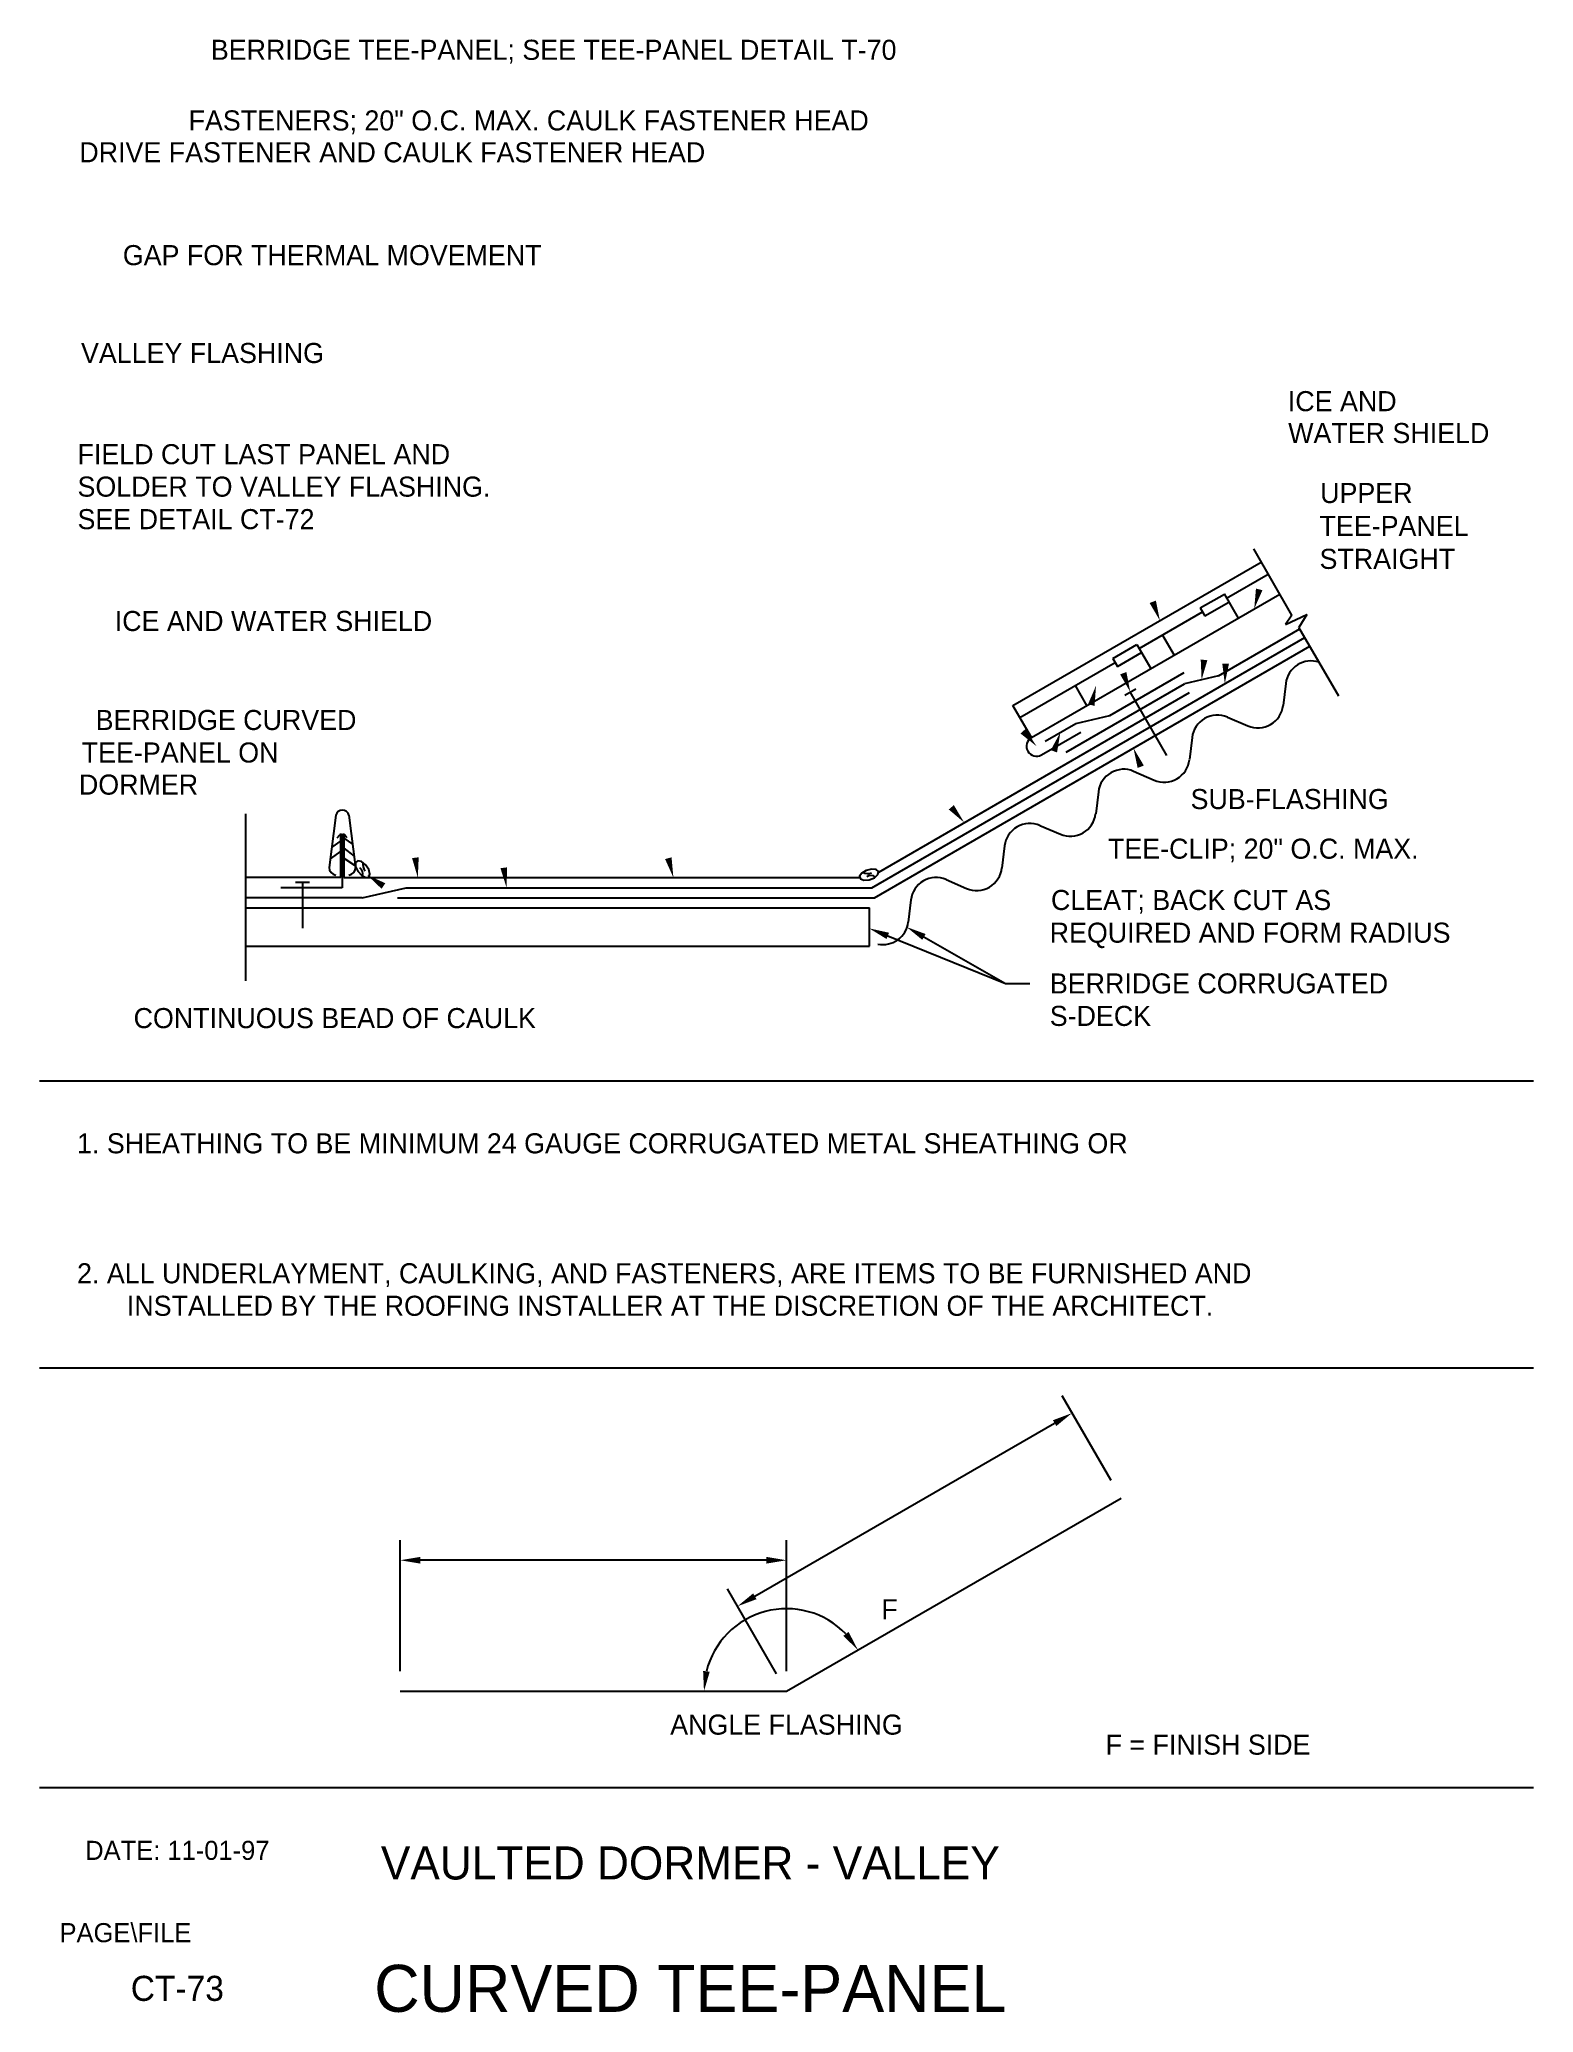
# Model space of a CAD drawing. Extents: x 0.1 to 22.4, y 0.8 to 30.3.
import ezdxf
from ezdxf.enums import TextEntityAlignment as Align

# ---------------------------------------------------------------- set-up
doc = ezdxf.new("R2010")
doc.units = 0
doc.header["$LTSCALE"] = 0.3999
doc.linetypes.add('HIDDENX2', pattern=[0])
for name, color, linetype in [('BORDER', 7, 'CONTINUOUS'), ('CMP-FLSH', 7, 'CONTINUOUS'), ('DIM-TXT', 7, 'CONTINUOUS'), ('STRCTR', 7, 'CONTINUOUS')]:
    doc.layers.add(name, color=color, linetype=linetype)

msp = doc.modelspace()

# ---------------------------------------------------------------- linework, layer by layer
at = {"layer": 'BORDER', "color": 0, "linetype": 'CONTINUOUS'}
for p, q in [((22.441, 14.689), (0.094, 14.689)), ((22.441, 10.396), (0.094, 10.396)), ((22.441, 4.125), (0.094, 4.125))]:
    msp.add_line(p, q, dxfattribs=at)
at = {"layer": 'CMP-FLSH', "color": 0, "linetype": 'CONTINUOUS'}
for p, q in [((14.654, 20.306), (18.368, 22.45)), ((14.931, 19.827), (18.645, 21.971)), ((12.542, 17.581), (19.02, 21.321)), ((17.73, 20.75), (18.945, 21.451)), ((12.582, 17.431), (19.095, 21.191)), ((16.101, 20.156), (17.214, 20.798)), ((17.73, 20.75), (17.222, 20.629)), ((12.647, 17.815), (17.297, 20.5)), ((15.45, 19.606), (17.222, 20.629)), ((16.328, 20.46), (16.491, 20.554)), ((16.958, 19.556), (16.409, 20.507)), ((14.931, 19.827), (14.654, 20.306)), ((15.593, 20.036), (16.101, 20.156)), ((15.081, 19.567), (15.668, 19.906)), ((15.136, 19.772), (15.593, 20.036)), ((4.601, 17.731), (4.601, 18.362)), ((4.621, 18.358), (4.621, 17.581)), ((4.645, 17.731), (12.359, 17.731)), ((4.92, 17.431), (3.175, 17.431)), ((4.621, 17.581), (3.703, 17.581)), ((4.92, 17.431), (5.577, 17.581)), ((5.45, 17.431), (12.582, 17.431)), ((5.577, 17.581), (12.542, 17.581)), ((11.267, 5.567), (16.271, 8.456)), ((5.489, 5.567), (11.267, 5.567))]:
    msp.add_line(p, q, dxfattribs=at)
at = {"layer": 'CMP-FLSH', "color": 0, "linetype": 'HIDDENX2'}
for p, q in [((17.85, 21.911), (18.472, 22.27)), ((17.456, 21.764), (17.816, 21.971)), ((17.525, 21.644), (17.885, 21.852)), ((17.815, 21.972), (18.023, 21.612)), ((16.542, 21.156), (17.491, 21.704)), ((17.456, 21.764), (17.525, 21.644)), ((16.892, 21.358), (17.064, 21.058)), ((14.758, 20.126), (16.183, 20.949)), ((16.148, 21.009), (16.508, 21.216)), ((16.148, 21.009), (16.217, 20.889)), ((16.217, 20.889), (16.577, 21.097)), ((16.507, 21.217), (16.715, 20.857)), ((15.583, 20.603), (15.756, 20.303))]:
    msp.add_line(p, q, dxfattribs=at)
at = {"layer": 'CMP-FLSH', "color": 0, "linetype": 'CONTINUOUS'}
for points in [[(4.528, 18.664), (4.427, 17.883)], [(4.723, 18.664), (4.822, 17.883)], [(4.549, 18.324), (4.585, 18.37)], [(4.645, 18.365), (4.645, 17.731)], [(4.645, 18.323), (4.778, 18.231)], [(4.693, 18.324), (4.658, 18.37)], [(4.601, 18.129), (4.444, 18.01)], [(4.601, 18.281), (4.466, 18.189)], [(4.645, 18.171), (4.801, 18.053)], [(4.645, 18.021), (4.819, 17.906)], [(4.601, 17.731), (3.175, 17.731)], [(4.131, 17.656), (3.924, 17.656)], [(4.027, 17.656), (4.027, 16.975)]]:
    msp.add_lwpolyline(points, dxfattribs=at)
at = {"layer": 'CMP-FLSH', "color": 0, "linetype": 'CONTINUOUS', "flags": 128}
for points in [[(5.02, 17.74), (5.037, 17.784), (5.019, 17.851), (4.972, 17.92), (4.911, 17.97), (4.855, 17.984), (4.822, 17.958), (4.822, 17.9), (4.856, 17.829), (4.912, 17.767), (4.974, 17.734)], [(12.645, 17.821), (12.61, 17.853), (12.541, 17.86), (12.459, 17.84), (12.392, 17.8), (12.359, 17.752), (12.372, 17.712), (12.426, 17.692), (12.505, 17.698), (12.583, 17.73), (12.635, 17.776)]]:
    msp.add_lwpolyline(points, close=True, dxfattribs=at)
at = {"layer": 'CMP-FLSH', "color": 0, "linetype": 'CONTINUOUS'}
for centre, radius, start, end in [((15.006, 19.697), 0.15, 119.9967, 299.9967), ((4.625, 18.639), 0.101, 14.1157, 165.8843), ((4.6, 18.355), 0.0215, 7.6375, 134.7131), ((4.642, 18.355), 0.0215, 45.2869, 172.3625), ((4.538, 17.879), 0.111, 177.9133, 264.576), ((4.712, 17.879), 0.111, 275.424, 2.0867), ((4.832, 17.794), 0.0997, 338.1258, 57.2177), ((5.095, 17.939), 0.167, 172.936, 219.3039), ((12.485, 17.961), 0.167, 242.5294, 288.8973), ((12.529, 17.664), 0.0997, 47.7192, 126.8111)]:
    msp.add_arc(centre, radius, start, end, dxfattribs=at)
at = {"layer": 'DIM-TXT', "color": 0, "linetype": 'CONTINUOUS'}
for p, q in [((12.782, 16.861), (14.541, 16.149)), ((13.323, 16.844), (14.541, 16.149)), ((14.541, 16.149), (14.906, 16.149)), ((16.121, 8.716), (15.388, 9.986)), ((10.794, 6.987), (15.278, 9.576)), ((5.489, 5.867), (5.489, 7.825)), ((11.267, 5.867), (11.267, 7.825)), ((10.967, 7.525), (5.789, 7.525)), ((11.117, 5.827), (10.384, 7.097))]:
    msp.add_line(p, q, dxfattribs=at)
msp.add_arc((11.267, 5.567), 1.234, 43.961, 166.039, dxfattribs=at)
at = {"layer": 'DIM-TXT', "color": 0, "linetype": 'CONTINUOUS', "extrusion": (0, 0, -1)}
for points in [[(-16.792, 21.873), (-16.852, 21.575), (-16.698, 21.837)], [(-18.386, 22.029), (-18.263, 21.75), (-18.289, 22.053)], [(-17.562, 20.981), (-17.476, 20.69), (-17.463, 20.993)], [(-16.351, 20.805), (-16.409, 20.507), (-16.257, 20.77)], [(-17.885, 20.928), (-17.823, 20.63), (-17.785, 20.932)], [(-15.777, 20.323), (-15.897, 20.602), (-15.875, 20.299)], [(-14.841, 19.953), (-15.006, 19.697), (-14.767, 19.886)], [(-15.219, 19.636), (-15.364, 19.904), (-15.314, 19.604)], [(-16.519, 19.371), (-16.457, 19.668), (-16.612, 19.407)], [(-13.77, 18.815), (-13.926, 18.554), (-13.694, 18.75)], [(-5.766, 18.035), (-5.753, 17.731), (-5.667, 18.023)], [(-9.548, 18.034), (-9.576, 17.731), (-9.451, 18.009)], [(-5.211, 17.564), (-4.991, 17.774), (-5.267, 17.647)], [(-7.088, 17.885), (-7.08, 17.581), (-6.989, 17.872)]]:
    msp.add_solid(points, dxfattribs=at)
at = {"layer": 'DIM-TXT', "color": 0, "linetype": 'CONTINUOUS'}
for points in [[(12.763, 16.814), (12.801, 16.907), (12.504, 16.973)], [(13.298, 16.801), (13.348, 16.888), (13.063, 16.993)], [(15.253, 9.619), (15.303, 9.532), (15.538, 9.726)], [(5.789, 7.575), (5.789, 7.475), (5.489, 7.525)], [(10.967, 7.575), (10.967, 7.475), (11.267, 7.525)], [(10.769, 7.03), (10.819, 6.943), (10.534, 6.837)], [(12.196, 6.454), (12.116, 6.394), (12.336, 6.184)], [(10.119, 5.859), (10.02, 5.871), (10.033, 5.567)]]:
    msp.add_solid(points, dxfattribs=at)
at = {"layer": 'STRCTR', "color": 0, "linetype": 'CONTINUOUS'}
for p, q in [((18.826, 21.656), (18.255, 22.647)), ((18.73, 21.516), (19.049, 21.665)), ((18.826, 21.656), (18.73, 21.516)), ((19.049, 21.665), (18.932, 21.473)), ((19.527, 20.442), (18.932, 21.473)), ((18.736, 20.635), (18.696, 20.304)), ((17.862, 20.13), (18.168, 19.999)), ((17.334, 19.825), (17.294, 19.495)), ((16.459, 19.321), (16.766, 19.19)), ((15.932, 19.016), (15.892, 18.685)), ((3.175, 18.683), (3.175, 16.189)), ((15.057, 18.511), (15.364, 18.38)), ((14.529, 18.206), (14.489, 17.875)), ((13.655, 17.701), (13.961, 17.57)), ((3.175, 17.281), (12.51, 17.281)), ((12.51, 16.707), (12.51, 17.281)), ((13.127, 17.397), (13.087, 17.066)), ((3.175, 16.707), (12.51, 16.707))]:
    msp.add_line(p, q, dxfattribs=at)
for centre, start, end in [((19.114, 20.59), 71.8417, 173.1301), ((17.712, 19.78), 66.8699, 173.1301), ((18.318, 20.35), 246.8699, 353.1301), ((16.916, 19.54), 246.8699, 353.1301), ((16.31, 18.97), 66.8699, 173.1301), ((15.513, 18.73), 246.8699, 353.1301), ((14.907, 18.161), 66.8699, 173.1301), ((13.505, 17.351), 66.8699, 173.1301), ((14.111, 17.921), 246.8699, 353.1301), ((12.709, 17.111), 258.8829, 353.1301)]:
    msp.add_arc(centre, 0.381, start, end, dxfattribs=at)

# ---------------------------------------------------------------- texts
at = {"layer": 'BORDER', "color": 0, "linetype": 'CONTINUOUS'}
for s, height, p in [('DATE: 11-01-97', 0.2853, (2.156, 3.188)), ('CURVED TEE-PANEL', 0.70312, (9.829, 1.125)), ('CT-73', 0.375, (2.156, 1.125))]:
    msp.add_text(s, height=height, dxfattribs=at).set_placement(p, align=Align.MIDDLE)
msp.add_text('PAGE\\FILE', height=0.2853, dxfattribs=at).set_placement((0.394, 1.815))
at = {"layer": 'DIM-TXT', "color": 0, "linetype": 'CONTINUOUS'}
for s, p in [('BERRIDGE TEE-PANEL; SEE TEE-PANEL DETAIL T-70', (12.912, 30.108)), ('FASTENERS; 20" O.C. MAX. CAULK FASTENER HEAD', (12.498, 29.052)), ('GAP FOR THERMAL MOVEMENT', (7.604, 27.038)), ('ICE AND WATER SHIELD', (5.968, 21.568)), ('BERRIDGE CURVED', (4.835, 20.088)), ('CONTINUOUS BEAD OF CAULK', (7.52, 15.631))]:
    msp.add_text(s, height=0.3, dxfattribs=at).set_placement(p, align=Align.MIDDLE_RIGHT)
for s, p in [('DRIVE FASTENER AND CAULK FASTENER HEAD', (0.69, 28.426)), ('VALLEY FLASHING', (0.715, 25.425)), ('WATER SHIELD', (18.771, 24.228)), ('FIELD CUT LAST PANEL AND', (0.663, 23.912)), ('SOLDER TO VALLEY FLASHING.', (0.663, 23.427)), ('SEE DETAIL CT-72', (0.663, 22.941)), ('TEE-PANEL', (19.24, 22.839)), ('STRAIGHT', (19.24, 22.347)), ('TEE-PANEL ON', (0.726, 19.452)), ('DORMER', (0.684, 18.972)), ('SUB-FLASHING', (17.311, 18.756)), ('REQUIRED AND FORM RADIUS', (15.203, 16.758)), ('S-DECK', (15.205, 15.514)), ('1. SHEATHING TO BE MINIMUM 24 GAUGE CORRUGATED METAL SHEATHING OR', (0.656, 13.609)), ('2. ALL UNDERLAYMENT, CAULKING, AND FASTENERS, ARE ITEMS TO BE FURNISHED AND', (0.656, 11.666)), ('INSTALLED BY THE ROOFING INSTALLER AT THE DISCRETION OF THE ARCHITECT.', (1.401, 11.18)), ('F', (12.686, 6.643))]:
    msp.add_text(s, height=0.3, dxfattribs=at).set_placement(p)
for s, p in [('ICE AND', (18.766, 24.855)), ('UPPER', (19.249, 23.482)), ('TEE-CLIP; 20" O.C. MAX.', (16.076, 18.164)), ('CLEAT; BACK CUT AS', (15.223, 17.397)), ('BERRIDGE CORRUGATED', (15.206, 16.149))]:
    msp.add_text(s, height=0.3, dxfattribs=at).set_placement(p, align=Align.MIDDLE_LEFT)
for s, p in [('ANGLE FLASHING', (11.267, 4.918)), ('F = FINISH SIDE', (17.572, 4.618))]:
    msp.add_text(s, height=0.3, dxfattribs=at).set_placement(p, align=Align.CENTER)
msp.add_text('VAULTED DORMER - VALLEY', height=0.49438, dxfattribs=at).set_placement((9.829, 3), align=Align.MIDDLE)

doc.saveas('drawing.dxf')
